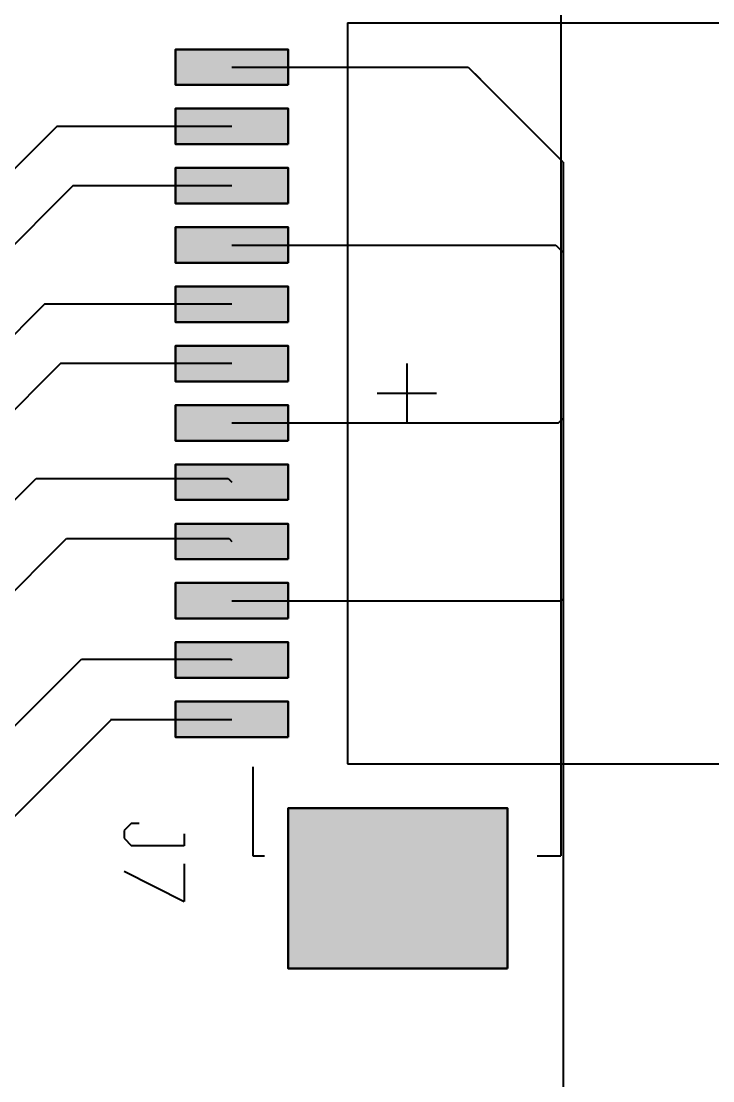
# Model space of a CAD drawing. Header units: millimetres. Extents: x 3 to 68, y 3.3 to 83.4.
# Drawn here: x 24.44 to 36.11, y 38 to 55.87 of the extents above; entities that cross this region are included whole.
import ezdxf

# ---------------------------------------------------------------- set-up
doc = ezdxf.new("R2010")
doc.units = ezdxf.units.MM
doc.layers.add('top_copper', color=7, linetype='Continuous')
doc.layers.add('top_silk', color=7, linetype='Continuous')

msp = doc.modelspace()

# ---------------------------------------------------------------- hatches: boundary and pattern name
at = {"layer": 'top_copper', "lineweight": 40}
for points in [[(28.948, 54.796), (27.048, 54.796), (27.048, 55.396), (28.948, 55.396), (28.948, 54.796)], [(28.948, 53.796), (27.048, 53.796), (27.048, 54.396), (28.948, 54.396), (28.948, 53.796)], [(28.948, 52.796), (27.048, 52.796), (27.048, 53.396), (28.948, 53.396), (28.948, 52.796)], [(28.948, 51.796), (27.048, 51.796), (27.048, 52.396), (28.948, 52.396), (28.948, 51.796)], [(28.948, 50.796), (27.048, 50.796), (27.048, 51.396), (28.948, 51.396), (28.948, 50.796)], [(28.948, 49.796), (27.048, 49.796), (27.048, 50.396), (28.948, 50.396), (28.948, 49.796)], [(28.948, 48.796), (27.048, 48.796), (27.048, 49.396), (28.948, 49.396), (28.948, 48.796)], [(28.948, 47.796), (27.048, 47.796), (27.048, 48.396), (28.948, 48.396), (28.948, 47.796)], [(28.948, 46.796), (27.048, 46.796), (27.048, 47.396), (28.948, 47.396), (28.948, 46.796)], [(28.948, 45.796), (27.048, 45.796), (27.048, 46.396), (28.948, 46.396), (28.948, 45.796)], [(28.948, 44.796), (27.048, 44.796), (27.048, 45.396), (28.948, 45.396), (28.948, 44.796)], [(28.948, 43.796), (27.048, 43.796), (27.048, 44.396), (28.948, 44.396), (28.948, 43.796)], [(32.648, 39.896), (28.948, 39.896), (28.948, 42.596), (32.648, 42.596), (32.648, 39.896)]]:
    msp.add_hatch(color=7, dxfattribs=at).paths.add_polyline_path(points, flags=0)

# ---------------------------------------------------------------- linework, layer by layer
at = {"layer": 'top_copper', "color": 7, "lineweight": 40}
for p, q in [((27.048, 55.396), (27.048, 54.796)), ((28.948, 55.396), (27.048, 55.396)), ((28.948, 54.796), (28.948, 55.396)), ((27.998, 55.096), (31.984, 55.096)), ((31.984, 55.096), (32.189, 54.891)), ((33.586, 53.494), (32.062, 55.018)), ((27.048, 54.796), (28.948, 54.796)), ((27.048, 54.396), (27.048, 53.796)), ((28.948, 54.396), (27.048, 54.396)), ((28.948, 53.796), (28.948, 54.396)), ((25.044, 54.096), (21.394, 50.446)), ((27.998, 54.096), (25.044, 54.096)), ((27.048, 53.796), (28.948, 53.796)), ((33.586, 53.494), (33.586, 17.172)), ((27.048, 53.396), (27.048, 52.796)), ((28.948, 53.396), (27.048, 53.396)), ((28.948, 52.796), (28.948, 53.396)), ((25.314, 53.096), (21.394, 49.176)), ((27.998, 53.096), (25.314, 53.096)), ((27.048, 52.796), (28.948, 52.796)), ((27.048, 52.396), (27.048, 51.796)), ((28.948, 52.396), (27.048, 52.396)), ((28.948, 51.796), (28.948, 52.396)), ((27.998, 52.096), (33.46, 52.096)), ((33.46, 52.096), (33.586, 51.97)), ((27.048, 51.796), (28.948, 51.796)), ((27.048, 51.396), (27.048, 50.796)), ((28.948, 51.396), (27.048, 51.396)), ((28.948, 50.796), (28.948, 51.396)), ((24.838, 51.096), (21.648, 47.906)), ((27.998, 51.096), (24.838, 51.096)), ((27.048, 50.796), (28.948, 50.796)), ((27.048, 50.396), (27.048, 49.796)), ((28.948, 50.396), (27.048, 50.396)), ((28.948, 49.796), (28.948, 50.396)), ((25.108, 50.096), (21.648, 46.636)), ((27.998, 50.096), (25.108, 50.096)), ((27.048, 49.796), (28.948, 49.796)), ((27.048, 49.396), (27.048, 48.796)), ((28.948, 49.396), (27.048, 49.396)), ((28.948, 48.796), (28.948, 49.396)), ((33.506, 49.096), (33.586, 49.176)), ((27.998, 49.096), (33.506, 49.096)), ((27.048, 48.796), (28.948, 48.796)), ((27.048, 48.396), (27.048, 47.796)), ((28.948, 48.396), (27.048, 48.396)), ((28.948, 47.796), (28.948, 48.396)), ((21.902, 45.366), (24.696, 48.16)), ((24.696, 48.16), (27.934, 48.16)), ((27.934, 48.16), (27.998, 48.096)), ((27.048, 47.796), (28.948, 47.796)), ((27.048, 47.396), (27.048, 46.796)), ((28.948, 47.396), (27.048, 47.396)), ((28.948, 46.796), (28.948, 47.396)), ((22.156, 44.096), (25.204, 47.144)), ((25.204, 47.144), (27.95, 47.144)), ((27.95, 47.144), (27.998, 47.096)), ((27.048, 46.796), (28.948, 46.796)), ((27.048, 46.396), (27.048, 45.796)), ((28.948, 46.396), (27.048, 46.396)), ((28.948, 45.796), (28.948, 46.396)), ((33.554, 46.096), (33.586, 46.128)), ((27.998, 46.096), (33.554, 46.096)), ((27.048, 45.796), (28.948, 45.796)), ((27.048, 45.396), (27.048, 44.796)), ((28.948, 45.396), (27.048, 45.396)), ((28.948, 44.796), (28.948, 45.396)), ((23.172, 42.826), (25.458, 45.112)), ((25.458, 45.112), (27.982, 45.112)), ((27.982, 45.112), (27.998, 45.096)), ((27.048, 44.796), (28.948, 44.796)), ((27.048, 44.396), (27.048, 43.796)), ((28.948, 44.396), (27.048, 44.396)), ((28.948, 43.796), (28.948, 44.396)), ((23.426, 41.556), (25.966, 44.096)), ((25.966, 44.096), (27.998, 44.096)), ((27.048, 43.796), (28.948, 43.796)), ((28.948, 42.596), (28.948, 39.896)), ((32.648, 42.596), (28.948, 42.596)), ((32.648, 39.896), (32.648, 42.596)), ((28.948, 39.896), (32.648, 39.896))]:
    msp.add_line(p, q, dxfattribs=at)
for points in [[(28.948, 54.796), (27.048, 54.796), (27.048, 55.396), (28.948, 55.396), (28.948, 54.796)], [(28.948, 53.796), (27.048, 53.796), (27.048, 54.396), (28.948, 54.396), (28.948, 53.796)], [(28.948, 52.796), (27.048, 52.796), (27.048, 53.396), (28.948, 53.396), (28.948, 52.796)], [(28.948, 51.796), (27.048, 51.796), (27.048, 52.396), (28.948, 52.396), (28.948, 51.796)], [(28.948, 50.796), (27.048, 50.796), (27.048, 51.396), (28.948, 51.396), (28.948, 50.796)], [(28.948, 49.796), (27.048, 49.796), (27.048, 50.396), (28.948, 50.396), (28.948, 49.796)], [(28.948, 48.796), (27.048, 48.796), (27.048, 49.396), (28.948, 49.396), (28.948, 48.796)], [(28.948, 47.796), (27.048, 47.796), (27.048, 48.396), (28.948, 48.396), (28.948, 47.796)], [(28.948, 46.796), (27.048, 46.796), (27.048, 47.396), (28.948, 47.396), (28.948, 46.796)], [(28.948, 45.796), (27.048, 45.796), (27.048, 46.396), (28.948, 46.396), (28.948, 45.796)], [(28.948, 44.796), (27.048, 44.796), (27.048, 45.396), (28.948, 45.396), (28.948, 44.796)], [(28.948, 43.796), (27.048, 43.796), (27.048, 44.396), (28.948, 44.396), (28.948, 43.796)], [(32.648, 39.896), (28.948, 39.896), (28.948, 42.596), (32.648, 42.596), (32.648, 39.896)]]:
    msp.add_lwpolyline(points, close=True, dxfattribs=at)
at = {"layer": 'top_silk', "color": 7, "lineweight": 40}
for p, q in [((33.548, 57.396), (33.548, 41.796)), ((29.948, 55.846), (47.448, 55.846)), ((29.948, 55.846), (29.948, 43.346)), ((30.948, 50.096), (30.948, 49.096)), ((30.448, 49.596), (31.448, 49.596)), ((25.948, 44.096), (26.548, 44.096)), ((28.348, 43.296), (28.348, 41.796)), ((29.948, 43.346), (47.448, 43.346)), ((26.305, 42.346), (26.178, 42.219)), ((26.178, 42.219), (26.178, 42.092)), ((26.305, 42.346), (26.432, 42.346)), ((26.178, 42.092), (26.305, 41.965)), ((27.194, 42.168), (27.194, 41.965)), ((27.194, 41.965), (26.305, 41.965)), ((27.194, 41.66), (27.194, 41.025)), ((28.348, 41.796), (28.548, 41.796)), ((33.148, 41.796), (33.548, 41.796)), ((26.178, 41.533), (27.194, 41.025))]:
    msp.add_line(p, q, dxfattribs=at)

doc.saveas('drawing.dxf')
